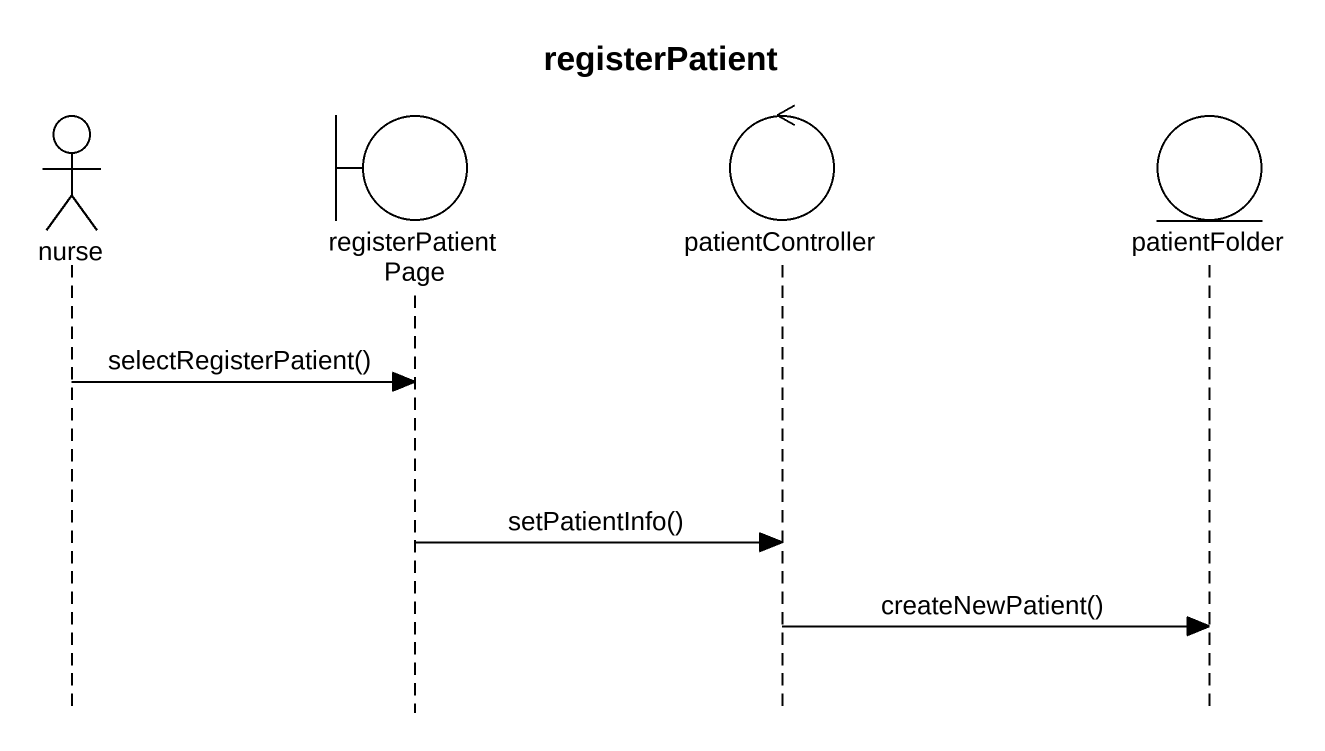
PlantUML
@startuml
title registerPatient
hide footbox
actor nurse
boundary registerPatientPage
control patientController
entity patientFolder

nurse -> registerPatientPage : selectRegisterPatient()
registerPatientPage -> patientController : setPatientInfo()
patientController -> patientFolder : createNewPatient()
@enduml
